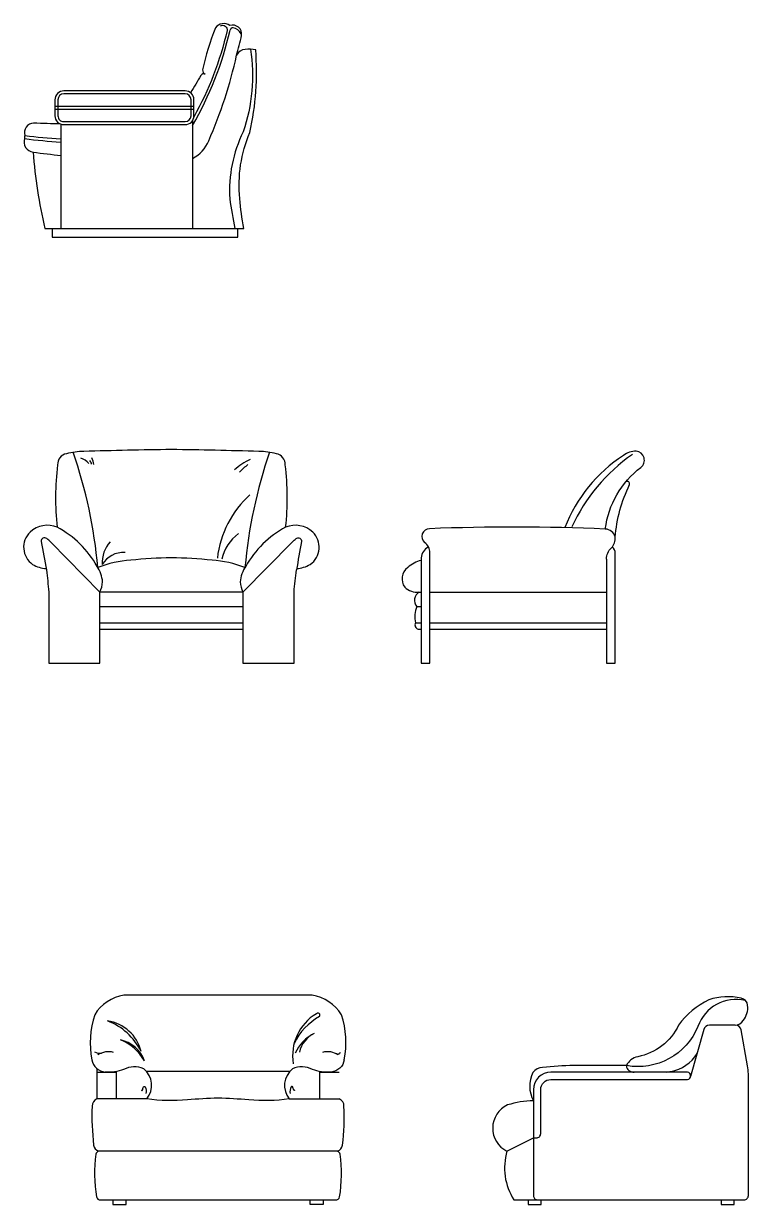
# Model space of a CAD drawing. Header units: inches. Extents: x 11.4 to 53.9, y 10.8 to 35.6.
# Drawn here: x 14.101 to 16.578, y 25.175 to 29.212 of the extents above; entities that cross this region are included whole.
import ezdxf

# ---------------------------------------------------------------- set-up
doc = ezdxf.new("R2010")
doc.units = ezdxf.units.IN
doc.header["$MEASUREMENT"] = 0
doc.layers.add('02', color=2, linetype='Continuous')

msp = doc.modelspace()

# ---------------------------------------------------------------- linework, layer by layer
at = {"layer": '02'}
for p, q in [((14.20805709042799, 28.92941237779297), (14.68305709052112, 28.92941237779297)), ((14.20805709042799, 28.91941237779821), (14.68305709052112, 28.91941237779821)), ((14.22805058585692, 28.86863040711461), (14.22805058585692, 28.51191237779705)), ((14.67805058581036, 28.88031945195536), (14.67805058581036, 28.51191237779705)), ((15.45242653742645, 27.26841053267555), (15.45970709600698, 27.26841053267555)), ((15.48970709603492, 27.26841053267555), (16.09297615780708, 27.26841053267555)), ((14.36156961207491, 27.21921459826837), (14.85028782419142, 27.21921459826837)), ((15.44452632360373, 27.21921459826837), (15.45970709600698, 27.21921459826837)), ((14.36156961207491, 27.16290400489953), (14.85028782419142, 27.16290400489953)), ((15.44040157368619, 27.16277195809954), (15.45970709600698, 27.16277195809954)), ((15.48970709603492, 27.16290400489953), (16.09297615780708, 27.16290400489953)), ((14.44381276822861, 25.88998595562435), (14.44381276822861, 25.88998595562435)), ((14.51939790022772, 25.63057091558431), (15.01148355684456, 25.63057091558431)), ((14.52214529833038, 25.53566042260928), (14.35141467887189, 25.53566042260928)), ((15.0087361587419, 25.53566042260928), (15.17946677820038, 25.53566042260928)), ((15.17417173764881, 25.35689474954989), (14.35670971942347, 25.35689474954989))]:
    msp.add_line(p, q, dxfattribs=at)
for points in [[(14.85305058585692, 28.51191237779705, -0.0249711791494131), (14.83985403391745, 28.61379657465869, -0.1272519545863741), (14.87412570372436, 28.83983247115822, 0.0752096441704789), (14.8940539611711, 29.12229508254524, 0.0988961341244333), (14.8584319884165, 29.12382513054609, 0.2926087883602988), (14.8287072833835, 29.10373675981674, 0.0117135851299253), (14.8458288267928, 29.17188721564736, 0.5559287545119119), (14.80620595558759, 29.20537888293467, 0.4089571860730921), (14.75639100980226, 29.1976826683952, 0.0434751324317591), (14.71274433706168, 29.05367067157778, 0.3091385987767448), (14.72149383092512, 29.03968625941917, 0.4001740823487211), (14.70705718246501, 29.03444210985464, 0.003466116205092), (14.67103804067921, 28.97592665334952, 0.1620740661534476)], [(14.77354132060174, 29.20492857644996, -0.5894473421445895), (14.79616299273659, 29.18824096259624, -0.0692426489470455), (14.6827578102446, 28.89268541119083, 0.8228741681789312)], [(14.87631863264579, 29.12482154424498, -0.1202988193112122), (14.85120706238996, 28.84182328716116, 0.1304950517837369), (14.80535901013974, 28.61314984405027, 0.0155639558256048), (14.82305058582898, 28.51191237779705, 9.540525978670306)], [(14.67805058581036, 28.75136711448278, 0.1850546490969757), (14.73330695533406, 28.81180658945078, 0.0503346373398146), (14.8287072833835, 29.10373675981674, 0.0500748655475)], [(14.65305709049318, 28.98191237779821), (14.23805709045593, 28.98191237779821, 0.4142135623730951), (14.20805709042799, 28.95191237779937), (14.20805709042799, 28.89691237779181)], [(14.23805709045593, 28.86691237779297), (14.65305709049318, 28.86691237779297, 0.4142135623730951), (14.68305709052112, 28.89691237779181), (14.68305709052112, 28.95191237779937, 0.4142134663729453), (14.65305710027207, 28.98191237779821)], [(14.22805058585692, 28.86863040711461, 0.0002928969016196), (14.13475549409378, 28.8718446144033, 0.4921696932941431), (14.10504550488878, 28.82968487303725, 0.1643982052037353), (14.10413962302011, 28.81897505817898, 0.4742758476261699), (14.13305058588486, 28.77271732542278, 0.0356342881225369), (14.17305058592212, 28.51191237779705), (14.85305058585692, 28.51191237779705)], [(14.13305058588486, 28.77271732542278, 0.0051220205897669), (14.22893891927999, 28.76136230307594)], [(15.03402145674665, 27.34855704312059, 0.1078998299095691), (15.08033474629957, 27.36305834537626, 0.4726470276862778), (15.0891565275586, 27.47328622608467, 0.292658947448545), (14.99629138319034, 27.49018908840509, 0.0596793329295651), (14.9949667861427, 27.70311039638028, 0.3698572817956651), (14.96470002389725, 27.74144767233366, 0.0637767790619941), (14.90532747471918, 27.74935738283813, 0.0036834246485983), (14.60592871813316, 27.75582725150008, 0.0036834246485983), (14.30652996154715, 27.74935738283813, 0.0637767790619939), (14.2471574126019, 27.74144767233366, 0.3698572817956783), (14.21689065012362, 27.70311039638028, 0.059679332929565), (14.21556605307598, 27.49018908840509, 0.2926589474485566), (14.12270090870772, 27.47328622608467, 0.4726470276862818), (14.13152268996675, 27.36305834537626, 0.1078998299078469), (14.17783597951967, 27.34855704312059, -9.12241795094e-05)], [(14.94144836116795, 27.74651817472324, 0.0606741389078454), (14.85740256521132, 27.35254564751659, 0.0750111851258993), (14.7449670778795, 27.37722493521716, 0.0228695879996434), (14.60592871813316, 27.38582725150474, 0.0228695879996433), (14.46689035838682, 27.37722493521716, 0.0750111851258994), (14.35445487128783, 27.35254564751659, 0.0606741389078455), (14.27040907509837, 27.74651817472324)], [(16.08903645190623, 27.48404849733771, -0.2005080159353164), (16.21025554907721, 27.69463699070758, 0.6835185357842309), (16.1944894609249, 27.75024957544366, 0.1494475532700561), (16.15098689009648, 27.73591725426223, 0.1570432279226716), (15.95104226565201, 27.488715879734, 0.0160890750552496)], [(16.12268041239333, 27.45566502092544, -0.0925815999462587), (16.17185913284522, 27.63599484893922, 0.6303062825569308), (16.15987739690792, 27.64640791575795, -0.0554966583091404)], [(14.36156961207491, 27.26841053267555), (14.19331713558387, 27.43952794519856, 0.0216295854820916), (14.17982164935421, 27.45147998130261, 0.6697577494697305), (14.16111517350402, 27.44112938715108, -0.0019273426922014)], [(14.99629138319034, 27.49018908840509, 0.1440412210371719), (14.85991258013275, 27.35633882650137, 0.1336463397053196), (14.84120033520486, 27.30346498965656, 0.1022254598815125), (14.85028782419142, 27.26841053267555), (14.36156961207491, 27.26841053267555, 0.1022254598815137), (14.37065710106146, 27.30346498965656, 0.1336463397053204), (14.35194485613357, 27.35633882650137, 0.1440412210371719), (14.21556605307598, 27.49018908840509)], [(14.85028782419142, 27.26841053267555), (15.01854030068245, 27.43952794519856, -0.0216295854820916), (15.03203578691211, 27.45147998130261, -0.6697577494697305), (15.0507422627623, 27.44112938715108, 0.002018283145505729), (15.03324838904411, 27.34417603755566)], [(15.48810432527427, 27.48503098869543, 0.6848966204415483), (15.47130447185811, 27.43757705909803, -0.1229113242370742)], [(16.12252858376343, 27.4573469709415, 0.321117748539031), (16.08903644771528, 27.4840484668951, 0.02088795298021296), (15.48810668023981, 27.48503108326832)], [(16.09297615780708, 27.38119911467794, -0.211137593115775), (16.10982390122701, 27.41927305282871, 0.2181752785595624), (16.1225285820172, 27.45734697776635)], [(14.16111461703878, 27.44113241568112, -0.002018433857098839), (14.17860978960272, 27.34417182528551, -0.011303217601932), (14.18656961202834, 27.26841053267555), (14.18656961202834, 27.02582725150415), (14.36156961207491, 27.02582725150415), (14.36156961207491, 27.26841053267555)], [(15.48481436052572, 27.42261125647775, 0.2739498129449171), (15.45970709600698, 27.38582725150474)], [(16.09297615780708, 27.38119911467794), (16.09297615780708, 27.02582725150415), (16.12297615783502, 27.02582725150415), (16.12297615783502, 27.40087271590738, 0.2244080871751549), (16.11276446634185, 27.422732123667, 0.184533239236504)], [(15.45970709600698, 27.37653647054532, 0.123915145297967), (15.41359331949826, 27.3523550599769, 0.4135713250022654), (15.40346823751208, 27.28522345999801, 0.2105748105503677), (15.45242653742645, 27.26841053267555, 0.4700646681517896), (15.44452632360373, 27.21921459826837, 0.1404829967975612), (15.44040157368619, 27.16277195809954, 0.5000616607560648), (15.44911448938985, 27.14204823072788), (15.45970709600698, 27.14204823072788)], [(14.85028782419142, 27.26841053267555), (14.85028782419142, 27.02582725150415), (15.02528782423798, 27.02582725150415), (15.02528782423798, 27.26841053267555, -0.011303217601932), (15.0332476466636, 27.34417182528551)], [(15.19672972780865, 25.66959664509187, 0.1306997257278013), (15.18721375034403, 25.8232316417255, 0.218766756641588), (15.08706868884366, 25.88998595562435), (14.44381276822861, 25.88998595562435, 0.2187667566415883), (14.34366770672824, 25.8232316417255, 0.1306997257278015), (14.33415172949646, 25.66959664509187, 0.3416899171571913), (14.37942122984424, 25.62738964563897)], [(16.56301951806273, 25.19020276197836, 0.4142135623730951), (16.57801951819312, 25.20520276197777), (16.57801951819312, 25.62111814737574, 0.0452440587503183), (16.57557311423335, 25.64809844147959), (16.55305834279608, 25.77123036469703, 0.3621819591838721), (16.53338452989448, 25.7876329921549, 0.2248313599526828), (16.5604732302225, 25.80359717932726, 0.1949318496812312), (16.57558782773305, 25.85553662881858, 0.3578208544275497), (16.55321822806474, 25.87969451883538, 0.1433079074915045), (16.44313531534027, 25.87429976953564, 0.1274236728654042), (16.339381676188, 25.78744052928079, -0.2375050503865096), (16.19987382765141, 25.67979574530756, 0.2477953478733723), (16.16112303526353, 25.64925537400842), (15.98069051864769, 25.64925537400842, 0.033798960944201), (15.87438388939228, 25.64262225931299, 0.2183232403878842), (15.84172333918724, 25.62602300317513, 0.2425490145822134), (15.84311888531994, 25.52898012714132, 0.07746050709771099), (15.75480355953079, 25.51476948108603, 0.6306604144428265), (15.75289971639615, 25.35689474954989, 0.2154764783367679), (15.77628184833776, 25.19020276197836), (16.56301951806273, 25.19020276197836)], [(16.56763967966873, 25.87232570038606, 0.3844780827581313), (16.40572301347021, 25.78302549225765, -0.3515904514624415), (16.16112303526353, 25.64925537400842)], [(16.53338452989448, 25.7876329921549), (16.44491023781922, 25.7876329921549, 0.336070760132261), (16.42565602834549, 25.77304366843447), (16.38033382177565, 25.61204051347005)], [(16.29764901918572, 25.62692295707376, 0.0121162930407262), (16.31294691005934, 25.62966387104672, 0.2161194583926424), (16.40248732876245, 25.69073890006831)], [(14.35141467887189, 25.6391261998636), (14.35141467887189, 25.53566042260928, 0.3193865968927982), (14.33501170787241, 25.51031281000024, 0.0396283437653186), (14.34009072209921, 25.37738336596368, 0.282922566048374), (14.35670971942347, 25.35689474954989, 0.2074335818948419), (14.34767635587815, 25.34628587732578, 0.0710709188097149), (14.34994074611206, 25.2001605701501, 0.3616518819322935), (14.36363983156372, 25.19020276197836), (15.16724162550856, 25.19020276197836, 0.3616518819322935), (15.18094071119305, 25.2001605701501, 0.0710709188097151), (15.18320510142695, 25.34628587732578, 0.2074335818948419), (15.17417173764881, 25.35689474954989, 0.282922566048374), (15.1907907352059, 25.37738336596368, 0.0396283437653187), (15.19586974943269, 25.51031281000024, 0.3193865968927983), (15.17946677820038, 25.53566042260928, -0.3193865963814518)], [(15.19672972699374, 25.66959664093002, -0.3416897975186955), (15.15146024457392, 25.6273896473852, -0.1142834712753766), (15.08816698475022, 25.63604283667365, 0.2361362564382835), (15.01969213599552, 25.63832281283823, 0.4140181117529587), (15.0087361587419, 25.53566042260928, -0.0613448385856241), (14.87018771448385, 25.53224744702885, 0.0149520641132526), (14.76544072853614, 25.53805125060745, 0.0149520641132526), (14.66069374282126, 25.53224744702885, -0.0613448385856241), (14.52214529833038, 25.53566042260928, 0.4140181117529587), (14.51118932107676, 25.63832281283823, 0.2361362564382834), (14.44271447232206, 25.63604283667365, -0.1142834712753764), (14.37942121273119, 25.6273896473852, -0.1536597399387102)], [(16.16112303526353, 25.64925537400842, 0.4188702719583787), (16.18760226645719, 25.62692295707376)], [(15.75289971639615, 25.35689474954989), (15.84314719473224, 25.4019685804945), (15.85311888509642, 25.4019685804945, 0.4142135623730951), (15.86811888522681, 25.41696858049391), (15.86811888522681, 25.56692295707609, -0.4142135623730835), (15.90311888514299, 25.60192295707958), (16.37034904842477, 25.60192295707958, 0.816737030021595), (16.37034905389629, 25.62692295599692)], [(16.37034904842477, 25.62692295707376), (15.90311888514299, 25.62692295707376, 0.4142135623730951), (15.84311888531994, 25.56692295707609), (15.84311888531994, 25.20520276197777, 0.4142135623731306), (15.8581188852175, 25.19020276197836, 0.3534022907119306)], [(14.50345009101767, 25.56671189798936, 0.7452405673532181), (14.50688989369411, 25.56540648352376, 0.0120710547775403), (14.51032969660338, 25.57706824214102, -0.5562518342083143), (14.51606267646168, 25.57655396974434, -0.1548605939682628), (14.51907887148883, 25.55385609013166, -0.9943135052304968)], [(15.0274313660546, 25.56671189798936, -0.7452405673532181), (15.02399156337816, 25.56540648352376, -0.0120710547775403), (15.02055176070172, 25.57706824214102, 0.5562518342083143), (15.0148187806106, 25.57655396974434, 0.1548605939682628), (15.01180258558344, 25.55385609013166, 0.9943135052304968)]]:
    msp.add_lwpolyline(points, format="xyb", dxfattribs=at)
msp.add_lwpolyline([(14.23805709045593, 28.87691237780228), (14.65305709049318, 28.87691237780228, 0.4142135623730818), (14.67305709051181, 28.89691237779181), (14.67305709051181, 28.95191237779937, 0.4142135623730951), (14.65305709049318, 28.97191237780345), (14.23805709045593, 28.97191237780345, 0.4142135623730951), (14.2180570904373, 28.95191237779937), (14.2180570904373, 28.89691237779181, 0.4142135623730951)], format="xyb", close=True, dxfattribs=at)
for points in [[(14.19805058582898, 28.51191237779705), (14.19805058582898, 28.48191237779821), (14.8330505858383, 28.48191237779821), (14.8330505858383, 28.51191237779705)], [(15.45970709600698, 27.38582725150474), (15.45970709600698, 27.02582725150415), (15.48970709603492, 27.02582725150415), (15.48970709603492, 27.40305228208155)], [(14.36156961207491, 27.14204823072788), (14.85028782419142, 27.14204823072788)], [(15.48970709603492, 27.14204823072788), (16.09297615780708, 27.14204823072788)], [(14.35141467887189, 25.62692295707376), (14.41719351501417, 25.62692295707376), (14.41719351501417, 25.53566042260928)], [(15.11368794205811, 25.53566042260928), (15.11368794205811, 25.62692295707376), (15.17946677820038, 25.62692295707376)], [(14.40616155976642, 25.19020276197836), (14.40616155976642, 25.17486319363371), (14.45116155969191, 25.17486319363371), (14.45116155969191, 25.19020276197836)], [(15.12471989730586, 25.19020276197836), (15.12471989730586, 25.17486319363371), (15.07971989738036, 25.17486319363371), (15.07971989738036, 25.19020276197836)], [(15.8253062726206, 25.19020276197836), (15.8253062726206, 25.17486319363371), (15.87030627254609, 25.17486319363371), (15.87030627254609, 25.19020276197836)], [(16.48461416854736, 25.19020276197836), (16.48461416854736, 25.17486319363371), (16.52961416847285, 25.17486319363371), (16.52961416847285, 25.19020276197836)]]:
    msp.add_lwpolyline(points, dxfattribs=at)
for centre, radius, start, end in [((13.67093961641405, 29.44872696132944), 1.164478387937528, 329.8667416851295, 347.1569259140944), ((14.81603296056602, 29.1876509160341), 0.01, 83.36209355490762, 167.0911796571203), ((14.81086650353138, 29.16159122835808), 0.03654372448371469, 25.59335976731587, 80.03717386557673), ((14.23805709045593, 28.89691237782091), 0.03000000002793968, 180.0000000558622, 270.0000011205779), ((14.32557084180627, 30.50131779875511), 1.686116266031488, 262.4848160306504, 266.6843214489611), ((14.3246649599376, 30.49060798389684), 1.686116266031488, 262.4848160306504, 266.7151559290684), ((16.54227522599723, 27.22754441787976), 0.6260502001441584, 125.1637959526925, 155.107833824218), ((14.27438046855133, 27.66378339871727), 0.06652342563560612, 41.76313864943153, 70.20178362055677), ((14.30531921612311, 27.69953705186919), 0.02879146076242865, 12.73973846973846, 40.43870473736724), ((14.21434113804463, 27.68189374994682), 0.1285073231855836, 9.987166289664517, 20.80155571244106), ((14.98340757426087, 27.49891358650194), 0.2478610842575586, 115.8004322414651, 130.9233835006568), ((15.26348166099962, 27.24124557511669), 0.6098386173399482, 130.5283409209687, 134.2063222817509), ((15.10934300373521, 27.34325224032938), 0.3488417873309159, 132.2969929253902, 173.1751147212375), ((14.91644028948832, 27.35325952293198), 0.1404775622411414, 125.0848137518198, 168.7010581451237), ((14.47424678739373, 27.36994750665173), 0.1049275189561325, 137.6212660863576, 184.0947756865312), ((15.44807903913062, 27.40303035342214), 0.04162806267981379, 0.03018203621029095, 56.08741152182174), ((14.44205427637536, 27.31960138516871), 0.08418979440027247, 86.39241413333181, 149.4019586212912), ((14.36793867733542, 25.6648931544608), 0.1384672325794132, 13.84140670582506, 81.92403377296506), ((14.31247741125737, 25.60355015605302), 0.2121069248503656, 26.44797169403402, 69.31746871687399), ((15.18686283591416, 25.68373552258555), 0.1667000360169419, 120.7893816571692, 189.6120618623104), ((15.21375703091946, 25.63463563035322), 0.2089864290802449, 119.0290283120299, 154.3347318946135), ((15.10648872519124, 25.82164547437998), 0.007252782197705309, 323.8585658289426, 133.1138406462753), ((15.16140712613452, 25.62983721610937), 0.1463327871270186, 117.5239569037338, 155.0771333290977), ((15.13538648492869, 25.6754620026316), 0.09386840232042494, 116.3083086327738, 167.5084845049987), ((14.41026460823815, 25.6296736454081), 0.1096150292356974, 19.12760559471617, 78.80633955846199), ((14.37110411587384, 25.58467706332004), 0.1640647348018278, 29.55022525774532, 68.38371946087247), ((14.36020000350874, 25.7236638057787), 0.03216391777852661, 238.0150957641937, 281.2617665065151), ((14.3909462136424, 25.63018176112229), 0.06659411076839616, 74.92801830081703, 123.2155870917497), ((15.13993524342988, 25.63018176112229), 0.06659411076839616, 56.7844129082503, 105.071981699183), ((15.17389046519276, 25.70029324246417), 0.01139480972693784, 237.5794133506985, 331.9677985687794)]:
    msp.add_arc(centre, radius, start, end, dxfattribs=at)

doc.saveas('drawing.dxf')
